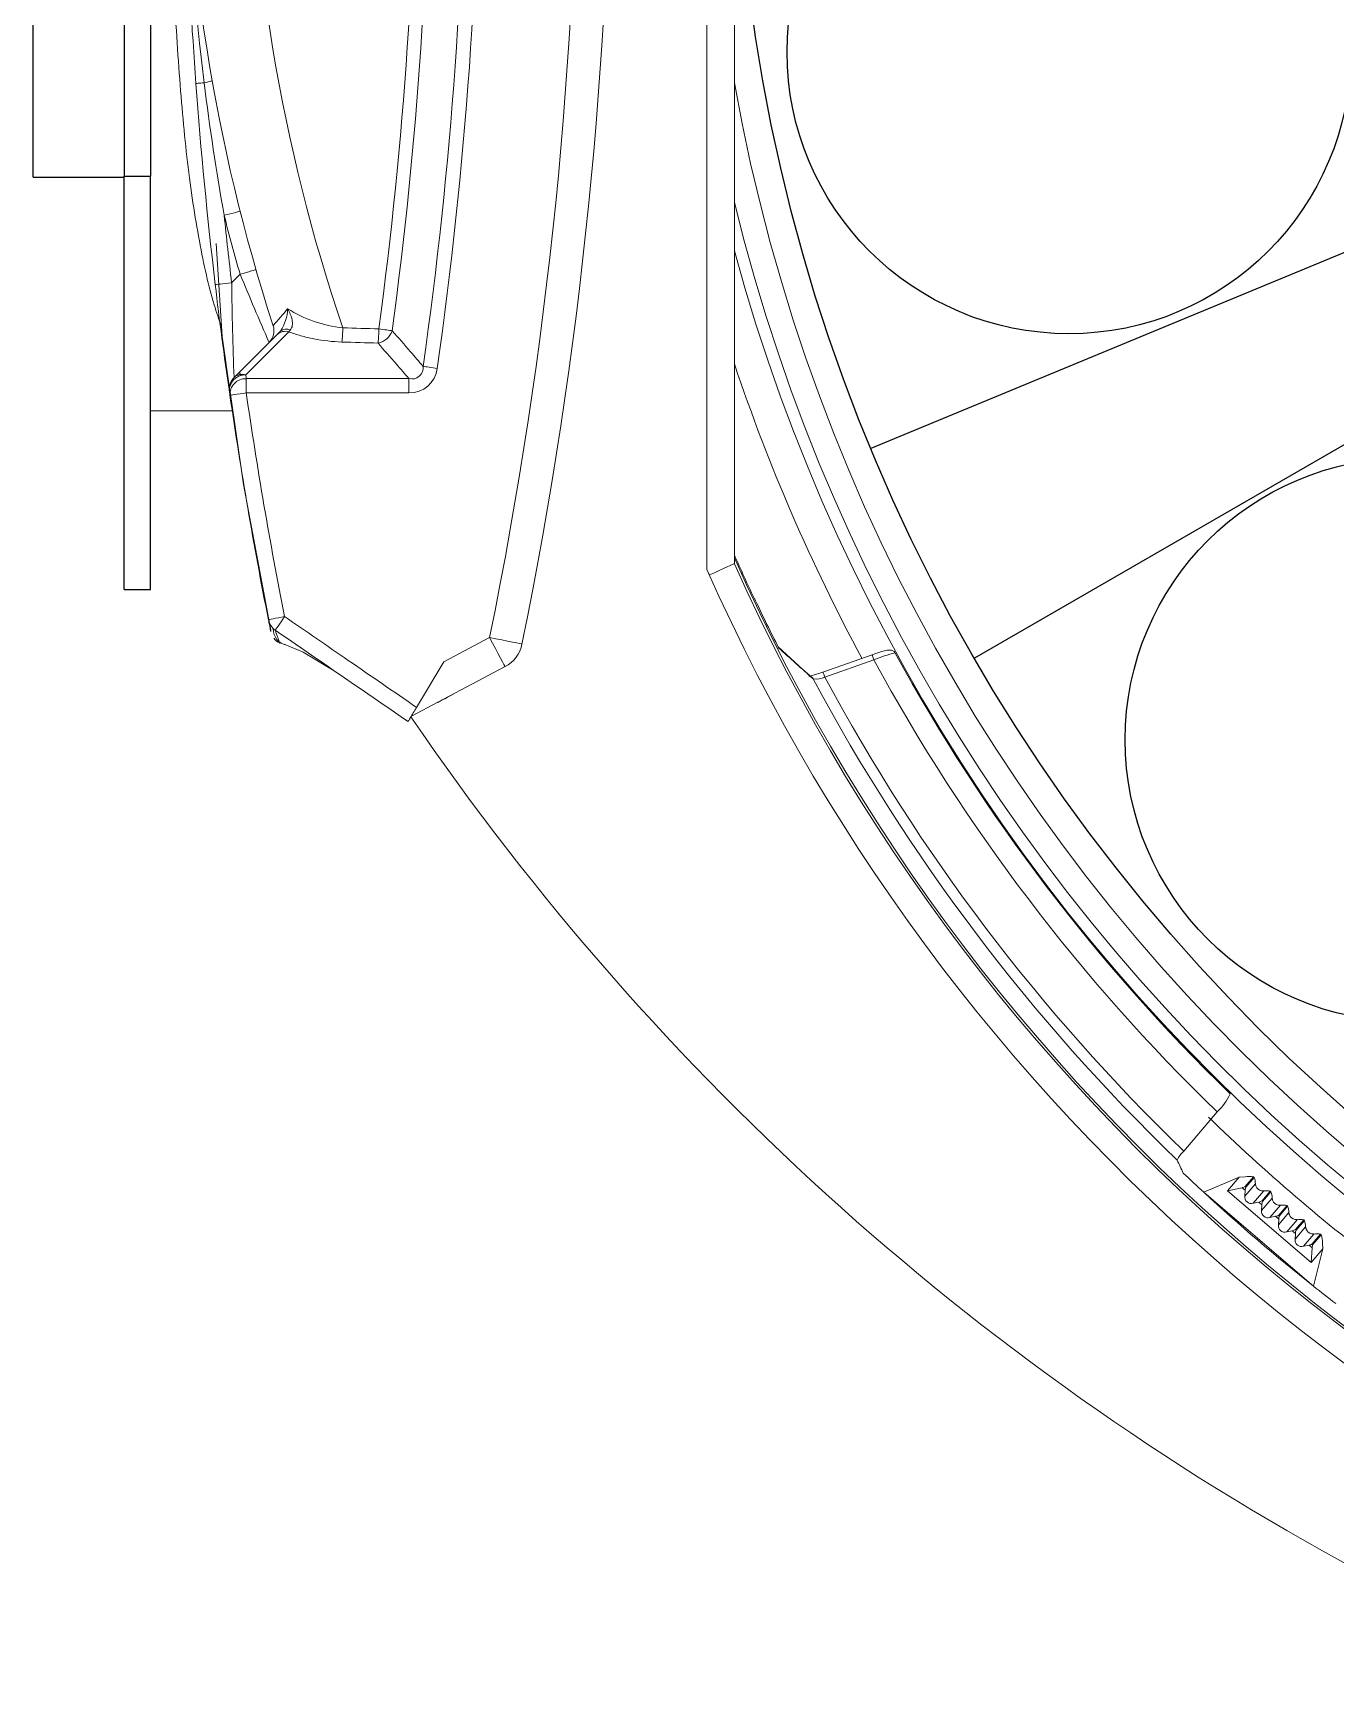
# Model space of a CAD drawing. Extents: x 9.3 to 87.2, y 1.1 to 68.8.
# Drawn here: x 33.648 to 36.016, y 23.597 to 26.625 of the extents above; entities that cross this region are included whole.
import ezdxf

# ---------------------------------------------------------------- set-up
doc = ezdxf.new("R2010")
doc.units = 0
doc.header["$MEASUREMENT"] = 0
doc.linetypes.add('SLD-Solid', pattern=[0])
doc.layers.get('0').update_dxf_attribs({"linetype": 'CONTINUOUS'})
doc.layers.add('OBJECT', color=7, linetype='CONTINUOUS')

msp = doc.modelspace()

# ---------------------------------------------------------------- linework, layer by layer
msp.add_circle((38.1725, 27.1138), 3.249)
at = {"layer": 'OBJECT'}
for p, q in [((33.8125, 27.8621), (33.8125, 26.3654)), ((33.8605, 27.8621), (33.8605, 26.3654)), ((33.6475, 26.3638), (33.6475, 27.1138)), ((37.2477, 26.7307), (35.1708, 25.8704)), ((37.3056, 26.6133), (35.3588, 25.4893)), ((33.6475, 26.3638), (33.8125, 26.3638)), ((33.8125, 25.6138), (33.8125, 26.3654)), ((33.8125, 26.3654), (33.8605, 26.3654)), ((33.8605, 25.6138), (33.8605, 26.3654)), ((33.8125, 25.6138), (33.8605, 25.6138))]:
    msp.add_line(p, q, dxfattribs=at)
at = {"layer": 'OBJECT', "linetype": 'SLD-Solid', "lineweight": 15}
for p, q in [((34.8725, 25.6502), (34.8725, 27.2638)), ((34.9225, 25.6608), (34.9225, 27.2638)), ((34.0082, 26.1719), (34.0236, 26.1873)), ((34.0126, 25.9995), (34.0909, 26.0778)), ((34.1121, 26.0826), (34.0338, 26.0043)), ((34.0348, 25.9974), (34.3306, 25.9974)), ((34.0348, 25.9974), (34.0348, 25.9714)), ((34.3306, 25.9974), (34.3306, 25.9714)), ((34.3306, 25.9714), (34.0348, 25.9714)), ((33.8605, 25.9388), (34.0105, 25.9388)), ((34.3943, 25.4826), (34.4773, 25.5267)), ((34.5055, 25.4738), (34.3343, 25.3828)), ((34.3445, 25.3997), (34.3943, 25.4826)), ((35.1728, 25.4954), (35.0835, 25.4639)), ((35.1762, 25.4859), (35.0869, 25.4544)), ((35.7395, 24.5929), (35.8004, 24.664)), ((35.8404, 24.5452), (35.7761, 24.5179)), ((35.8191, 24.5204), (35.8404, 24.5452)), ((35.8404, 24.5452), (35.8511, 24.5461)), ((35.8507, 24.511), (35.8698, 24.5333)), ((35.8514, 24.5284), (35.8665, 24.5459)), ((35.8675, 24.545), (35.8525, 24.5274)), ((35.8677, 24.545), (35.8664, 24.5461)), ((35.8675, 24.545), (35.8665, 24.5459)), ((35.9755, 24.347), (35.7761, 24.5179)), ((35.8191, 24.5204), (35.8457, 24.5263)), ((35.9714, 24.39), (35.8191, 24.5204)), ((35.8514, 24.5215), (35.8457, 24.5263)), ((35.8507, 24.511), (35.8514, 24.5215)), ((35.8514, 24.5284), (35.8525, 24.5274)), ((35.8659, 24.498), (35.885, 24.5203)), ((35.8659, 24.498), (35.8761, 24.5002)), ((35.8818, 24.4954), (35.8761, 24.5002)), ((35.8811, 24.4849), (35.9002, 24.5072)), ((35.8819, 24.5023), (35.8969, 24.5198)), ((35.8819, 24.5023), (35.8829, 24.5014)), ((35.898, 24.5189), (35.8829, 24.5014)), ((35.8982, 24.5189), (35.8969, 24.5201)), ((35.898, 24.5189), (35.8969, 24.5198)), ((35.8811, 24.4849), (35.8818, 24.4954)), ((35.8963, 24.4719), (35.9155, 24.4942)), ((35.8963, 24.4719), (35.9066, 24.4742)), ((35.9123, 24.4693), (35.9066, 24.4742)), ((35.9116, 24.4588), (35.9307, 24.4811)), ((35.9116, 24.4588), (35.9123, 24.4693)), ((35.9123, 24.4762), (35.9274, 24.4938)), ((35.9123, 24.4762), (35.9134, 24.4753)), ((35.9284, 24.4928), (35.9134, 24.4753)), ((35.9287, 24.4929), (35.9273, 24.494)), ((35.9284, 24.4928), (35.9274, 24.4938)), ((35.9268, 24.4458), (35.9459, 24.4681)), ((35.9268, 24.4458), (35.937, 24.4481)), ((35.9427, 24.4432), (35.937, 24.4481)), ((35.942, 24.4327), (35.9611, 24.4551)), ((35.942, 24.4327), (35.9427, 24.4432)), ((35.9428, 24.4501), (35.9578, 24.4677)), ((35.9428, 24.4501), (35.9438, 24.4492)), ((35.9589, 24.4668), (35.9438, 24.4492)), ((35.9573, 24.4197), (35.9764, 24.442)), ((35.9591, 24.4668), (35.9578, 24.4679)), ((35.9589, 24.4668), (35.9578, 24.4677)), ((35.9732, 24.424), (35.9883, 24.4416)), ((35.9893, 24.4407), (35.9743, 24.4231)), ((35.9896, 24.4407), (35.9882, 24.4418)), ((35.9893, 24.4407), (35.9883, 24.4416)), ((35.9573, 24.4197), (35.9675, 24.422)), ((35.9732, 24.4171), (35.9675, 24.422)), ((35.9714, 24.39), (35.9732, 24.4171)), ((35.9714, 24.39), (35.9926, 24.4148)), ((35.9732, 24.424), (35.9743, 24.4231)), ((35.9926, 24.4148), (35.9755, 24.347)), ((35.9926, 24.4148), (35.9919, 24.4256))]:
    msp.add_line(p, q, dxfattribs=at)
at = {"layer": 'OBJECT', "linetype": 'SLD-Solid', "lineweight": 15, "flags": 128}
for points in [[(33.9433, 26.5343), (33.9436, 26.5343), (33.9444, 26.5344), (33.9456, 26.5344), (33.9473, 26.5346), (33.9495, 26.5347), (33.9521, 26.5349), (33.955, 26.5351), (33.9582, 26.5354)], [(33.9946, 26.2945), (34.0002, 26.296), (34.0057, 26.2973), (34.0107, 26.2986), (34.0151, 26.2997), (34.0187, 26.3006), (34.0214, 26.3013), (34.0231, 26.3017), (34.0236, 26.3019)], [(33.9802, 26.2434), (33.9908, 26.0741), (34.0045, 25.9801)], [(34.0236, 26.1873), (34.0292, 26.1889), (34.0346, 26.1905), (34.0396, 26.1919), (34.044, 26.1932), (34.0476, 26.1942), (34.0502, 26.195), (34.0519, 26.1955), (34.0524, 26.1956)], [(33.9784, 26.1684), (33.979, 26.1684), (33.9807, 26.1686), (33.9834, 26.169), (33.9871, 26.1694), (33.9917, 26.1699), (33.9968, 26.1706), (34.0024, 26.1712), (34.0082, 26.1719)], [(34.276, 26.0878), (34.2797, 26.0873), (34.2833, 26.0868), (34.2867, 26.0863), (34.29, 26.0859), (34.293, 26.0855), (34.2957, 26.0851), (34.2982, 26.0848), (34.3002, 26.0845)], [(34.3564, 26.0197), (34.3585, 26.0194), (34.3611, 26.0191), (34.364, 26.0187), (34.3672, 26.0182), (34.3707, 26.0177), (34.3744, 26.0172), (34.3782, 26.0166), (34.3821, 26.0161)], [(34.0348, 25.9714), (34.029, 25.9706), (34.0234, 25.9698), (34.0183, 25.9691), (34.0138, 25.9684), (34.0101, 25.9679), (34.0074, 25.9675), (34.0057, 25.9672), (34.0051, 25.9671)], [(34.0054, 25.9737), (34.03, 25.805), (34.0792, 25.5398)], [(34.9225, 25.6608), (34.9217, 25.6604), (34.9191, 25.6593), (34.915, 25.6574), (34.9095, 25.655), (34.9026, 25.6519), (34.8948, 25.6484), (34.8861, 25.6445), (34.8771, 25.6405)], [(34.0751, 25.559), (34.0756, 25.5591), (34.0773, 25.5594), (34.08, 25.5599), (34.0837, 25.5607), (34.0881, 25.5616), (34.0932, 25.5626), (34.0988, 25.5637), (34.1045, 25.5648)], [(34.0875, 25.5401), (34.0878, 25.5406), (34.0888, 25.542), (34.0904, 25.5443), (34.0925, 25.5474), (34.0951, 25.5511), (34.098, 25.5554), (34.1012, 25.56), (34.1045, 25.5648)], [(34.1036, 25.5148), (34.1383, 25.4999), (34.1918, 25.4681)], [(34.5055, 25.4738), (34.5049, 25.4748), (34.5033, 25.4778), (34.5007, 25.4827), (34.4972, 25.4893), (34.493, 25.4973), (34.4881, 25.5065), (34.4828, 25.5164), (34.4773, 25.5267)], [(34.4773, 25.5267), (34.4888, 25.5244), (34.4998, 25.5222), (34.51, 25.5201), (34.5189, 25.5183), (34.5262, 25.5168), (34.5316, 25.5157), (34.535, 25.515), (34.5361, 25.5148)], [(35.0637, 25.4541), (35.0477, 25.4682), (35.0019, 25.5097)], [(35.2139, 25.4997), (35.2128, 25.5011), (35.2105, 25.5027), (35.2082, 25.5036), (35.2062, 25.5039), (35.2041, 25.5039), (35.2002, 25.5034), (35.1903, 25.501), (35.1799, 25.4977), (35.1728, 25.4953)], [(35.1728, 25.4954), (35.1729, 25.4953), (35.173, 25.4949), (35.1733, 25.494), (35.1737, 25.4929), (35.1742, 25.4914), (35.1748, 25.4897), (35.1755, 25.4879), (35.1762, 25.4859)], [(35.0835, 25.4639), (35.0799, 25.4626), (35.0701, 25.4595), (35.0622, 25.4573), (35.0587, 25.4565), (35.0579, 25.4564), (35.0579, 25.4564)], [(35.0637, 25.4541), (35.0649, 25.4528), (35.0659, 25.4513)], [(35.0835, 25.4639), (35.0836, 25.4638), (35.0837, 25.4634), (35.084, 25.4626), (35.0844, 25.4614), (35.0849, 25.4599), (35.0855, 25.4582), (35.0862, 25.4564), (35.0869, 25.4544)], [(34.4125, 25.4243), (34.4067, 25.4212), (34.401, 25.4182), (34.3959, 25.4155), (34.3913, 25.4131), (34.3876, 25.4111), (34.3848, 25.4096), (34.3831, 25.4087), (34.3825, 25.4084)]]:
    msp.add_lwpolyline(points, dxfattribs=at)
at = {"layer": 'OBJECT'}
for centre in [(35.5307, 26.5916), (36.1457, 25.3407)]:
    msp.add_circle(centre, 0.5126, dxfattribs=at)
at = {"layer": 'OBJECT', "linetype": 'SLD-Solid', "lineweight": 15}
for centre, radius, start, end in [((26.6975, 27.1138), 8, 348.47029, 11.52971), ((26.6975, 27.1138), 7.94, 348.47029, 11.52971), ((26.6814, 27.1138), 7.7526, 351.88751, 8.1125), ((26.6807, 27.1138), 7.7792, 351.88817, 8.11184), ((37.2325, 27.1138), 3.31, 162.0506, 197.9494), ((37.2207, 27.1138), 3.1797, 161.2143, 198.7857), ((26.677, 27.1138), 7.6679, 352.31079, 7.68922), ((26.6771, 27.1138), 7.6922, 352.31065, 7.68936), ((38.6166, 27.1138), 4.6942, 172.9222, 187.0778), ((41.0659, 27.0772), 7.1432, 179.42894, 184.35917), ((33.9522, 26.5844), 0.0494, 277.0479, 294.6058), ((38.1725, 27.1138), 3.3011, 190.0967, 270), ((38.1725, 27.1138), 3.346, 193.7606, 270), ((37.2325, 27.1138), 3.34, 194.1986, 196.1041), ((38.1725, 27.1138), 3.3681, 195.2174, 268.4688), ((40.9885, 26.9965), 7.0589, 186.73738, 188.32851), ((40.0071, 26.2384), 5.9992, 180.63481, 182.2818), ((38.6512, 28.0802), 4.9997, 202.2464, 203.7913), ((33.1961, 26.8761), 1.1832, 318.6009, 320.568), ((34.0341, 26.1264), 0.0759, 325.8564, 358.621), ((34.2357, 26.3249), 0.2365, 237.8844, 263.8538), ((34.0551, 26.0844), 0.03, 315, 17.9494), ((34.1057, 26.0616), 0.0219, 72.9698, 132.3632), ((34.1073, 26.0706), 0.0168, 64.3647, 128.2225), ((33.8757, 26.0972), 0.3347, 354.3033, 358.724), ((33.9414, 26.0953), 0.3347, 354.3033, 358.7239), ((34.2662, 26.0974), 0.0364, 283.0995, 339.1922), ((34.3358, 26.0175), 0.0207, 255.6679, 6.2386), ((34.3316, 26.0223), 0.0509, 268.9153, 352.9708), ((38.1725, 27.1138), 3.4278, 198.5329, 208.2973), ((34.0338, 25.9783), 0.03, 135, 188.1904), ((34.0338, 25.9783), 0.03, 166.5082, 188.1986), ((34.0328, 25.9756), 0.0287, 88.0129, 183.0587), ((34.0338, 25.9687), 0.0287, 88.0244, 183.1034), ((34.0274, 25.9833), 0.0219, 72.9698, 132.3632), ((34.0338, 25.9783), 0.03, 180, 188.1878), ((38.1725, 27.1138), 3.61, 203.9179, 256.9437), ((38.1725, 27.1138), 3.5536, 203.8556, 205.2474), ((38.1725, 27.1138), 3.5536, 203.8559, 205.2455), ((38.1725, 27.1138), 3.5557, 203.9313, 259.8216), ((38.1725, 27.1138), 3.56, 204.0878, 259.5788), ((34.9829, 25.6102), 0.0273, 206.0082, 210.3614), ((34.9405, 25.5837), 0.0227, 25.9546, 33.9348), ((38.1725, 27.1138), 3.5532, 205.3297, 206.8684), ((34.1045, 25.5648), 0.03, 191.207, 235.4835), ((34.1138, 25.5423), 0.03, 179.9704, 258.4442), ((34.1028, 25.537), 0.0212, 212.8646, 251.6854), ((34.4773, 25.5267), 0.06, 298, 348.4703), ((38.0769, 28.8676), 4.5538, 227.5428, 228.608), ((35.2523, 25.3172), 0.1852, 101.6692, 114.2878), ((38.1725, 27.1138), 3.37, 208.6405, 225.821), ((38.1725, 27.1138), 3.41, 208.514, 225.9222), ((35.0704, 25.4933), 0.0422, 263.8498, 292.9993), ((38.1725, 27.1138), 3.5235, 208.152, 226.0625), ((38.1725, 27.1138), 3.5035, 208.2693, 226.0156), ((38.3774, 28.1369), 4.8921, 214.2626, 242.1286), ((35.7261, 24.7421), 0.1078, 313.5683, 335.2031), ((38.1725, 27.1138), 3.4278, 225.8444, 232.9935), ((35.7853, 24.5474), 0.0646, 135.2215, 153.2161), ((38.1725, 27.1138), 3.5329, 226.4565, 227.2876), ((35.8583, 24.507), 0.0398, 78.2255, 100.4879), ((35.8438, 24.5344), 0.026, 357.6541, 24.1095), ((35.8838, 24.5343), 0.014, 200.5298, 258.0276), ((38.1725, 27.1138), 3.5329, 227.2876, 231.5473), ((35.8439, 24.5406), 0.0143, 277.1584, 301.6831), ((35.8625, 24.5094), 0.0119, 172.2765, 286.558), ((35.8657, 24.5219), 0.0143, 157.1301, 181.6713), ((35.8743, 24.5145), 0.0144, 277.1597, 301.6818), ((35.8961, 24.4958), 0.0143, 157.1277, 181.6737), ((35.8901, 24.4947), 0.0261, 74.7465, 101.1654), ((35.8742, 24.5083), 0.026, 357.6543, 24.1088), ((35.9143, 24.5082), 0.014, 200.5305, 258.0288), ((35.8929, 24.4833), 0.0119, 172.2753, 286.5605), ((35.9048, 24.4884), 0.0144, 277.1722, 301.6694), ((35.9266, 24.4697), 0.0143, 157.1263, 181.6741), ((35.9205, 24.4686), 0.0261, 74.747, 101.1621), ((35.9047, 24.4822), 0.026, 357.6561, 24.107), ((35.9447, 24.4821), 0.014, 200.529, 258.0276), ((35.951, 24.4425), 0.0261, 74.7534, 101.1585), ((35.9234, 24.4572), 0.0119, 172.2752, 286.5598), ((35.9352, 24.4623), 0.0143, 277.1586, 301.682), ((35.957, 24.4436), 0.0143, 157.1249, 181.6738), ((35.9351, 24.4561), 0.026, 357.6537, 24.1099), ((35.9752, 24.456), 0.014, 200.5311, 258.0264), ((35.9814, 24.4164), 0.0261, 74.747, 101.165), ((35.9559, 24.4273), 0.036, 357.2002, 21.7854), ((35.9539, 24.4311), 0.0119, 172.2774, 286.5576), ((35.9657, 24.4362), 0.0144, 277.1663, 301.6752), ((35.9875, 24.4175), 0.0143, 157.1302, 181.6702), ((38.1725, 27.1138), 3.5329, 231.5473, 232.3785)]:
    msp.add_arc(centre, radius, start, end, dxfattribs=at)
msp.add_ellipse((39.4711, 26.0014), major_axis=(3.2563, -2.7893), ratio=0.917044, start_param=4.249114, end_param=4.255285, dxfattribs=at)
for points, knots in [([(33.9896, 26.0926), (33.9851, 26.1052), (33.9704, 26.1464), (33.9483, 26.2463), (33.9268, 26.3869), (33.9122, 26.5517), (33.9023, 26.7165), (33.8958, 26.8752), (33.8941, 26.9725), (33.8932, 27.0216)], [0, 0, 0, 0, 0.072129, 0.237155, 0.406733, 0.573987, 0.746055, 0.872016, 1, 1, 1, 1]), ([(34.1146, 26.0858), (34.1167, 26.088), (34.118, 26.091), (34.119, 26.0975), (34.1188, 26.101), (34.1167, 26.1113), (34.1136, 26.1182), (34.11, 26.1246)], [0, 0, 0, 0, 0.25, 0.25, 0.5, 0.5, 1, 1, 1, 1]), ([(34.2088, 26.064), (34.1911, 26.0646), (34.1742, 26.0666), (34.1496, 26.0714), (34.1417, 26.0733), (34.1264, 26.0776), (34.1191, 26.08), (34.1121, 26.0826)], [0, 0, 0, 0, 0.5, 0.5, 0.75, 0.75, 1, 1, 1, 1]), ([(34.3002, 26.0845), (34.3113, 26.0717), (34.3224, 26.059), (34.3335, 26.0462), (34.3411, 26.0374), (34.3488, 26.0286), (34.3564, 26.0197)], [0, 0, 0, 0, 0.002120232, 0.002120232, 0.002120232, 0.003580258, 0.003580258, 0.003580258, 0.003580258]), ([(34.3306, 25.9974), (34.323, 26.0062), (34.3154, 26.015), (34.3078, 26.0238), (34.2967, 26.0365), (34.2856, 26.0493), (34.2744, 26.062)], [0, 0, 0, 0, 0.001459733, 0.001459733, 0.001459733, 0.003578793, 0.003578793, 0.003578793, 0.003578793]), ([(34.0789, 25.5397), (34.079, 25.5391), (34.0791, 25.5385), (34.0793, 25.5379), (34.0795, 25.5369), (34.0775, 25.5469), (34.0754, 25.5573), (34.0751, 25.559)], [0, 0, 0, 0, 0.363787, 0.379253, 0.398022, 0.900668, 1, 1, 1, 1]), ([(34.1045, 25.5648), (34.143, 25.5383), (34.1816, 25.5118), (34.2201, 25.4852), (34.2616, 25.4567), (34.303, 25.4282), (34.3445, 25.3997)], [0, 0, 0, 0, 0.003565496, 0.003565496, 0.003565496, 0.007398941, 0.007398941, 0.007398941, 0.007398941]), ([(34.329, 25.3739), (34.3125, 25.3853), (34.2961, 25.3966), (34.2796, 25.4079), (34.2155, 25.452), (34.1515, 25.496), (34.0875, 25.5401)], [0, 0, 0, 0, 0.001524, 0.001524, 0.001524, 0.007445876, 0.007445876, 0.007445876, 0.007445876]), ([(34.0875, 25.5401), (34.0881, 25.5381), (34.0904, 25.5304), (34.092, 25.5267), (34.0932, 25.5239)], [0, 0, 0, 0, 0.249519, 1, 1, 1, 1]), ([(34.0932, 25.5239), (34.0943, 25.5203), (34.0956, 25.5163), (34.096, 25.5166), (34.0961, 25.5166)], [0, 0, 0, 0, 0.87596, 1, 1, 1, 1]), ([(34.3445, 25.3997), (34.3424, 25.3963), (34.3404, 25.3929), (34.3366, 25.3866), (34.3349, 25.3838), (34.3306, 25.3766), (34.329, 25.3739), (34.329, 25.3739)], [0, 0, 0, 0, 0.25, 0.25, 0.5, 0.5, 1, 1, 1, 1])]:
    msp.add_open_spline(points, degree=3, knots=knots, dxfattribs=at)
for points, degree in [([(33.9784, 26.1684), (33.9639, 26.2902), (33.9522, 26.4121), (33.9433, 26.5343)], 3), ([(33.9946, 26.2945), (33.9803, 26.3745), (33.9682, 26.4548), (33.9582, 26.5354)], 3), ([(33.9946, 26.2945), (33.9988, 26.2536), (34.0033, 26.2128), (34.0082, 26.1719)], 3), ([(34.0909, 26.0778), (34.0927, 26.0796), (34.0947, 26.0816), (34.0969, 26.0838)], 3), ([(34.1146, 26.0858), (34.1135, 26.0846), (34.1127, 26.0836), (34.1121, 26.0826)], 3), ([(34.2104, 26.0898), (34.2323, 26.0891), (34.2541, 26.0885), (34.276, 26.0878)], 3), ([(34.2744, 26.062), (34.2526, 26.0627), (34.2307, 26.0634), (34.2088, 26.064)], 3), ([(34.025, 26.0035), (34.0222, 26.0091)], 1), ([(34.0338, 26.0043), (34.0341, 26.002), (34.0345, 25.9997), (34.0348, 25.9974)], 3), ([(34.0041, 25.9741), (34.0041, 25.974)], 1), ([(34.0051, 25.9671), (34.0048, 25.9694), (34.0045, 25.9718), (34.0041, 25.9741)], 3), ([(34.0751, 25.559), (34.0482, 25.6944), (34.0249, 25.8305), (34.0051, 25.9671)], 3), ([(34.0348, 25.9714), (34.0545, 25.8353), (34.0778, 25.6997), (34.1045, 25.5648)], 3), ([(34.8771, 25.6405), (34.8755, 25.6437), (34.874, 25.6469), (34.8725, 25.6502)], 3), ([(35.8707, 24.5294), (35.8698, 24.5333)], 1), ([(35.885, 24.5203), (35.8809, 24.5206)], 1), ([(35.9011, 24.5033), (35.9002, 24.5072)], 1), ([(35.9155, 24.4942), (35.9113, 24.4945)], 1), ([(35.9316, 24.4772), (35.9307, 24.4811)], 1), ([(35.9459, 24.4681), (35.9418, 24.4684)], 1), ([(35.962, 24.4511), (35.9611, 24.4551)], 1), ([(35.9764, 24.442), (35.9723, 24.4423)], 1)]:
    msp.add_open_spline(points, degree=degree, dxfattribs=at)

doc.saveas('drawing.dxf')
